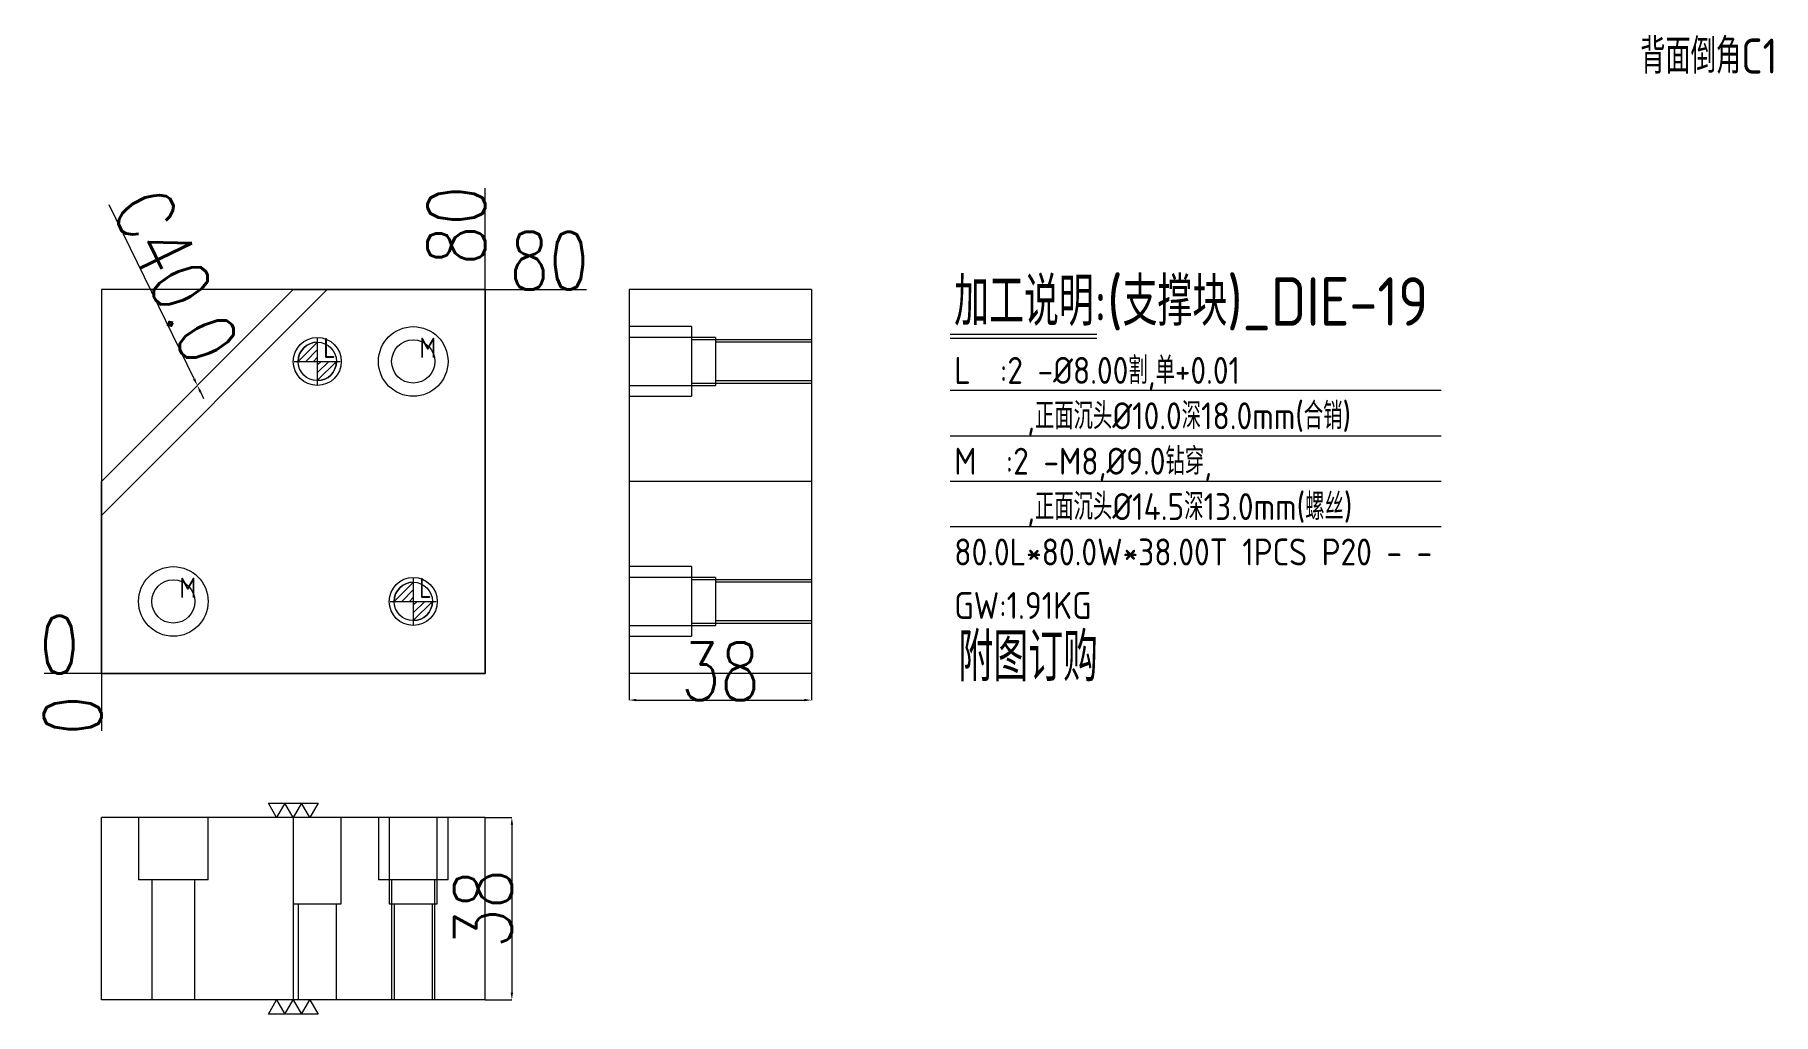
# Model space of a CAD drawing. Header units: millimetres. Extents: x -9461 to -9099, y 61303 to 61507.
import ezdxf

# ---------------------------------------------------------------- set-up
doc = ezdxf.new("R2010")
doc.units = ezdxf.units.MM
doc.linetypes.add('DASHED', pattern=[0])
for name, color, linetype, lineweight in [('DIE', 20, 'Continuous', 20), ('DIE_W', 1, 'Continuous', 20), ('DIM', 4, 'Continuous', 20)]:
    doc.layers.add(name, color=color, linetype=linetype, lineweight=lineweight)
doc.styles.add('gbenor', font='gbenor.shx', dxfattribs={"bigfont": 'gbcbig.shx'})
doc.styles.add('TXT', font='txt.shx', dxfattribs={"width": 0.8, "bigfont": 'ctxt.shx'})
doc.dimstyles.new('零件', dxfattribs={"dimscale": 1.5, "dimtxt": 8, "dimasz": 1, "dimexe": 0, "dimexo": 0, "dimgap": 0, "dimtad": 1, "dimtxsty": 'TXT', "dimcen": 0, "dimclrd": 252, "dimclre": 252, "dimclrt": 4, "dimazin": 3, "dimtp": 0.001, "dimtm": 0.001, "dimtfac": 1, "dimtmove": 0, "dimatfit": 3, "dimlwd": 5, "dimlwe": 5})

# ---------------------------------------------------------------- blocks, each defined once
blk = doc.blocks.new('*D1109')
at = {"layer": 'Defpoints', "color": 0}
for p in [(-9367.201886698705, 61454.28520210418), (-9361.651886698703, 61454.28520210418), (-9447.201886698705, 61374.28520210418)]:
    blk.add_point(p, dxfattribs=at)
at = {"layer": 'DIM', "color": 252, "lineweight": 5}
blk.add_line((-9367.201886698705, 61454.28520210418), (-9346.109029555846, 61454.28520210418), dxfattribs=at)
at = {"layer": 'DIM', "color": 4, "lineweight": 5, "insert": (-9353.880458127274, 61460.28520210418), "char_height": 12, "attachment_point": 5, "style": 'TXT'}
blk.add_mtext('80', dxfattribs=at)
blk = doc.blocks.new('*D1110')
at = {"layer": 'Defpoints', "color": 0}
for p in [(-9452.751886698708, 61374.28520210418), (-9447.201886698705, 61374.28520210418), (-9447.201886698705, 61374.28520210418)]:
    blk.add_point(p, dxfattribs=at)
at = {"layer": 'DIM', "color": 252, "lineweight": 5}
blk.add_line((-9447.201886698705, 61374.28520210418), (-9459.15188669871, 61374.28520210418), dxfattribs=at)
at = {"layer": 'DIM', "color": 4, "lineweight": 5, "insert": (-9455.95188669871, 61380.28520210418), "char_height": 12, "attachment_point": 5, "style": 'TXT'}
blk.add_mtext('0', dxfattribs=at)
blk = doc.blocks.new('*D1111')
at = {"layer": 'Defpoints', "color": 0}
for p in [(-9447.201886698705, 61374.28520210418), (-9447.201886698705, 61374.28520210418), (-9447.201886698705, 61368.73520210418)]:
    blk.add_point(p, dxfattribs=at)
at = {"layer": 'DIM', "color": 252, "lineweight": 5}
blk.add_line((-9447.201886698698, 61374.28520210419), (-9447.201886698698, 61362.33520210418), dxfattribs=at)
at = {"layer": 'DIM', "color": 4, "lineweight": 5, "insert": (-9453.201886698705, 61365.53520210417), "char_height": 12, "attachment_point": 5, "rotation": 90, "style": 'TXT'}
blk.add_mtext('0', dxfattribs=at)
blk = doc.blocks.new('*D1112')
at = {"layer": 'Defpoints', "color": 0}
for p in [(-9367.201886698705, 61459.83520210419), (-9367.201886698705, 61454.28520210418), (-9447.201886698705, 61374.28520210418)]:
    blk.add_point(p, dxfattribs=at)
at = {"layer": 'DIM', "color": 252, "lineweight": 5}
blk.add_line((-9367.201886698705, 61454.28520210419), (-9367.201886698705, 61475.37805924704), dxfattribs=at)
at = {"layer": 'DIM', "color": 4, "lineweight": 5, "insert": (-9373.201886698705, 61467.6066306756), "char_height": 12, "attachment_point": 5, "rotation": 90, "style": 'TXT'}
blk.add_mtext('80', dxfattribs=at)
blk = doc.blocks.new('*D1113')
at = {"layer": 'Defpoints', "color": 0}
for p in [(-9367.201886698705, 61344.28520210418), (-9367.201886698705, 61306.28520210418), (-9361.651886698703, 61306.28520210418)]:
    blk.add_point(p, dxfattribs=at)
at = {"layer": 'DIM', "color": 252, "lineweight": 5}
for p, q in [((-9367.201886698705, 61344.28520210418), (-9361.651886698703, 61344.28520210418)), ((-9361.651886698703, 61342.78520210418), (-9361.651886698703, 61307.78520210418)), ((-9367.201886698705, 61306.28520210418), (-9361.651886698703, 61306.28520210418))]:
    blk.add_line(p, q, dxfattribs=at)
at = {"layer": 'DIM', "color": 252}
for points in [[(-9361.401886698703, 61342.78520210418), (-9361.901886698703, 61342.78520210418), (-9361.651886698703, 61344.28520210418)], [(-9361.901886698703, 61307.78520210418), (-9361.401886698703, 61307.78520210418), (-9361.651886698703, 61306.28520210418)]]:
    blk.add_solid(points, dxfattribs=at)
at = {"layer": 'DIM', "color": 4, "lineweight": 5, "insert": (-9367.651886698703, 61325.28520210418), "char_height": 12, "attachment_point": 5, "rotation": 90, "style": 'TXT'}
blk.add_mtext('38', dxfattribs=at)
blk = doc.blocks.new('*D1114')
at = {"layer": 'Defpoints', "color": 0}
for p in [(-9337.201886698705, 61374.28520210418), (-9299.201886698705, 61374.28520210418), (-9299.201886698705, 61368.73520210418)]:
    blk.add_point(p, dxfattribs=at)
at = {"layer": 'DIM', "color": 252, "lineweight": 5}
for p, q in [((-9337.201886698705, 61374.28520210418), (-9337.201886698705, 61368.73520210418)), ((-9299.201886698705, 61374.28520210418), (-9299.201886698705, 61368.73520210418)), ((-9335.701886698705, 61368.73520210418), (-9300.701886698705, 61368.73520210418))]:
    blk.add_line(p, q, dxfattribs=at)
at = {"layer": 'DIM', "color": 252}
for points in [[(-9335.701886698705, 61368.98520210418), (-9335.701886698705, 61368.48520210418), (-9337.201886698705, 61368.73520210418)], [(-9300.701886698705, 61368.48520210418), (-9300.701886698705, 61368.98520210418), (-9299.201886698705, 61368.73520210418)]]:
    blk.add_solid(points, dxfattribs=at)
at = {"layer": 'DIM', "color": 4, "lineweight": 5, "insert": (-9318.201886698705, 61374.73520210418), "char_height": 12, "attachment_point": 5, "style": 'TXT'}
blk.add_mtext('38', dxfattribs=at)
blk = doc.blocks.new('pg_hx_L0')
at = {"color": 230}
for p, q in [((-0.499992738626716, -0.0026946837586053), (0, 0.4972980548681107)), ((0, 0.5999999999999943), (0, -0.5999999999999943)), ((-0.5999999999999943, 0), (0.5999999999999943, 0)), ((-0.2999999999999972, 0), (0, 0.2999999999999972)), ((-0.0999999999999943, 0), (0, 0.0999999999999943)), ((0.499992738626716, 0.0026946837586053), (0, -0.4972980548681107)), ((0.0999999999999943, 0), (0, -0.0999999999999943)), ((0.2999999999999972, 0), (0, -0.2999999999999972))]:
    blk.add_line(p, q, dxfattribs=at)
for start, end in [(90, 180), (270, 0)]:
    blk.add_arc((0, 0), 0.5000000000000003, start, end, dxfattribs=at)
blk = doc.blocks.new('pg_hx_LLL0')
blk.add_blockref('pg_hx_L0', (0, 0))
blk = doc.blocks.new('*D1115')
at = {"layer": 'Defpoints', "color": 0}
for p in [(-9427.20232556394, 61434.28610065707), (-9427.20144783349, 61434.28430355122)]:
    blk.add_point(p, dxfattribs=at)
at = {"layer": 'DIE', "color": 252, "linetype": 'Continuous', "lineweight": 5}
for p, q in [((-9427.86062338746, 61435.63393001405), (-9445.571969591665, 61471.89695795197)), ((-9427.20144783349, 61434.28430355122), (-9427.20232556394, 61434.28610065707)), ((-9426.54315000997, 61432.93647419423), (-9425.88485218645, 61431.58864483725))]:
    blk.add_line(p, q, dxfattribs=at)
at = {"layer": 'DIE', "color": 252}
for points in [[(-9428.085261613624, 61435.52421371013), (-9427.635985161296, 61435.74364631798), (-9427.20232556394, 61434.28610065707)], [(-9426.318511783806, 61433.04619049816), (-9426.767788236133, 61432.82675789031), (-9427.20144783349, 61434.28430355122)]]:
    blk.add_solid(points, dxfattribs=at)
at = {"layer": 'DIE', "color": 4, "lineweight": 5, "insert": (-9431.654127973383, 61457.07254995558), "char_height": 12, "attachment_point": 5, "rotation": 296.03149982976913, "style": 'TXT'}
blk.add_mtext('C40.0', dxfattribs=at)

msp = doc.modelspace()

# ---------------------------------------------------------------- linework, layer by layer
at = {"layer": 'DIE', "color": 2, "linetype": 'Continuous', "lineweight": 5}
for p, q in [((-9447.201886698705, 61407.21413429232), (-9400.13081888684, 61454.28520210418)), ((-9367.201886698705, 61454.28520210418), (-9367.201886698705, 61374.28520210418)), ((-9337.201886698705, 61454.28520210418), (-9337.201886698705, 61374.28520210418)), ((-9367.201886698705, 61374.28520210418), (-9447.201886698705, 61374.28520210418)), ((-9367.201886698705, 61344.28520210418), (-9447.201886698705, 61344.28520210418))]:
    msp.add_line(p, q, dxfattribs=at)
at = {"layer": 'DIE', "color": 56, "linetype": 'Continuous', "lineweight": 5}
for p, q in [((-9299.201886698705, 61454.28520210418), (-9337.201886698705, 61454.28520210418)), ((-9299.201886698705, 61454.28520210418), (-9299.201886698705, 61374.28520210418)), ((-9299.201886698705, 61374.28520210418), (-9337.201886698705, 61374.28520210418)), ((-9447.201886698705, 61306.28520210418), (-9447.201886698705, 61344.28520210418)), ((-9367.201886698705, 61306.28520210418), (-9367.201886698705, 61344.28520210418)), ((-9367.201886698705, 61306.28520210418), (-9447.201886698705, 61306.28520210418))]:
    msp.add_line(p, q, dxfattribs=at)
at = {"layer": 'DIE', "color": 31, "linetype": 'DASHED', "lineweight": 5, "ltscale": 0.244347957500004}
for p, q in [((-9324.201886698705, 61446.53520210418), (-9337.201886698705, 61446.53520210418)), ((-9324.201886698705, 61446.53520210418), (-9324.201886698705, 61432.03520210418)), ((-9319.201886698705, 61444.28520210418), (-9337.201886698705, 61444.28520210418)), ((-9299.201886698705, 61443.78870210418), (-9324.201886698705, 61443.78870210418)), ((-9319.201886698705, 61444.28520210418), (-9319.201886698705, 61434.28520210418)), ((-9337.201886698705, 61434.28520210418), (-9319.201886698705, 61434.28520210418)), ((-9324.201886698705, 61434.78170210418), (-9299.201886698705, 61434.78170210418)), ((-9337.201886698705, 61432.03520210418), (-9324.201886698705, 61432.03520210418)), ((-9324.201886698705, 61396.53520210418), (-9337.201886698705, 61396.53520210418)), ((-9319.201886698705, 61394.28520210418), (-9337.201886698705, 61394.28520210418)), ((-9324.201886698705, 61396.53520210418), (-9324.201886698705, 61382.03520210418)), ((-9319.201886698705, 61394.28520210418), (-9319.201886698705, 61384.28520210418)), ((-9299.201886698705, 61393.78870210418), (-9324.201886698705, 61393.78870210418)), ((-9337.201886698705, 61384.28520210418), (-9319.201886698705, 61384.28520210418)), ((-9324.201886698705, 61384.78170210418), (-9299.201886698705, 61384.78170210418)), ((-9337.201886698705, 61382.03520210418), (-9324.201886698705, 61382.03520210418)), ((-9439.451886698705, 61344.28520210418), (-9439.451886698705, 61331.28520210418)), ((-9424.951886698705, 61331.28520210418), (-9424.951886698705, 61344.28520210418)), ((-9407.201886698705, 61344.28520210418), (-9407.201886698705, 61326.28520210418)), ((-9397.201886698705, 61326.28520210418), (-9397.201886698705, 61344.28520210418)), ((-9389.451886698705, 61344.28520210418), (-9389.451886698705, 61331.28520210418)), ((-9387.201886698705, 61344.28520210418), (-9387.201886698705, 61326.28520210418)), ((-9377.201886698705, 61326.28520210418), (-9377.201886698705, 61344.28520210418)), ((-9374.951886698705, 61331.28520210418), (-9374.951886698705, 61344.28520210418)), ((-9424.951886698705, 61331.28520210418), (-9439.451886698705, 61331.28520210418)), ((-9436.705386698704, 61331.28520210418), (-9436.705386698704, 61306.28520210418)), ((-9427.698386698707, 61306.28520210418), (-9427.698386698707, 61331.28520210418)), ((-9374.951886698705, 61331.28520210418), (-9389.451886698705, 61331.28520210418)), ((-9386.705386698704, 61331.28520210418), (-9386.705386698704, 61306.28520210418)), ((-9377.698386698707, 61306.28520210418), (-9377.698386698707, 61331.28520210418)), ((-9407.201886698705, 61326.28520210418), (-9397.201886698705, 61326.28520210418)), ((-9387.201886698705, 61326.28520210418), (-9377.201886698705, 61326.28520210418))]:
    msp.add_line(p, q, dxfattribs=at)
at = {"layer": 'DIE', "color": 56, "linetype": 'DASHED', "lineweight": 5, "ltscale": 0.244347957500004}
for p, q in [((-9299.201886698705, 61414.28520210418), (-9337.201886698705, 61414.28520210418)), ((-9407.201886698705, 61326.28507710418), (-9407.201886698705, 61306.28520210418))]:
    msp.add_line(p, q, dxfattribs=at)
at = {"layer": 'DIE', "color": 2, "linetype": 'Continuous', "lineweight": 5}
msp.add_lwpolyline([(-9447.201886698705, 61374.28520210418), (-9447.201886698705, 61414.28520210418), (-9407.201886698705, 61454.28520210418), (-9367.201886698705, 61454.28520210418)], dxfattribs=at)
at = {"layer": 'DIE', "linetype": 'Continuous', "lineweight": 5}
for points in [[(-9402.005734276001, 61347.28520210418), (-9403.73778508357, 61344.28520210418), (-9405.469835891137, 61347.28520210418), (-9407.201886698705, 61344.28520210418), (-9408.933937506274, 61347.28520210418), (-9410.665988313842, 61344.28520210418), (-9412.39803912141, 61347.28520210418), (-9402.005734276001, 61347.28520210418)], [(-9412.39803912141, 61303.28520210418), (-9410.665988313842, 61306.28520210418), (-9408.933937506274, 61303.28520210418), (-9407.201886698705, 61306.28520210418), (-9405.469835891137, 61303.28520210418), (-9403.73778508357, 61306.28520210418), (-9402.005734276001, 61303.28520210418), (-9412.39803912141, 61303.28520210418)]]:
    msp.add_lwpolyline(points, close=True, dxfattribs=at)
at = {"layer": 'DIE', "color": 2, "linetype": 'Continuous', "lineweight": 5}
for centre, radius in [((-9382.201886698705, 61439.28520210418), 7.25), ((-9402.201886698705, 61439.28520210418), 5), ((-9432.201886698705, 61389.28520210418), 7.25), ((-9382.201886698705, 61389.28520210418), 5)]:
    msp.add_circle(centre, radius, dxfattribs=at)
at = {"layer": 'DIE', "color": 42, "linetype": 'Continuous', "lineweight": 5}
for centre in [(-9382.201886698705, 61439.28520210418), (-9432.201886698705, 61389.28520210418)]:
    msp.add_circle(centre, 4.5035, dxfattribs=at)
at = {"layer": 'DIE_W', "color": 1, "linetype": 'DASHED', "lineweight": 5, "ltscale": 0.244347957500004}
for p, q in [((-9299.201886698705, 61443.28530210418), (-9319.201886698705, 61443.28530210418)), ((-9319.201886698705, 61435.28510210419), (-9299.201886698705, 61435.28510210419)), ((-9299.201886698705, 61393.28530210418), (-9319.201886698705, 61393.28530210418)), ((-9319.201886698705, 61385.28510210419), (-9299.201886698705, 61385.28510210419)), ((-9406.201986698703, 61326.28520210418), (-9406.201986698703, 61306.28520210418)), ((-9398.201786698708, 61306.28520210418), (-9398.201786698708, 61326.28520210418)), ((-9386.201986698703, 61326.28520210418), (-9386.201986698703, 61306.28520210418)), ((-9378.201786698708, 61306.28520210418), (-9378.201786698708, 61326.28520210418))]:
    msp.add_line(p, q, dxfattribs=at)
at = {"layer": 'DIE_W', "color": 1, "linetype": 'Continuous', "lineweight": 5}
for centre in [(-9402.201886698705, 61439.28520210418), (-9382.201886698705, 61389.28520210418)]:
    msp.add_circle(centre, 4.0001, dxfattribs=at)
at = {"layer": 'DIM', "color": 8, "linetype": 'Continuous', "lineweight": 5}
for p, q in [((-9270.298076698702, 61444.98234510418), (-9239.755676698704, 61444.98234510418)), ((-9270.298076698702, 61444.13663110418), (-9239.755676698704, 61444.13663110418)), ((-9270.298076698702, 61433.26996410418), (-9168.000476698704, 61433.26996410418)), ((-9270.298076698702, 61423.81282110419), (-9168.000476698704, 61423.81282110419)), ((-9270.298076698702, 61414.35567810418), (-9168.000476698704, 61414.35567810418)), ((-9270.298076698702, 61404.89853510418), (-9168.000476698704, 61404.89853510418))]:
    msp.add_line(p, q, dxfattribs=at)
at = {"layer": 'DIM', "color": 252, "linetype": 'DASHED', "lineweight": 5, "ltscale": 0.244347957500004}
msp.add_lwpolyline([(-9447.201886698705, 61374.28520210418), (-9367.201886698705, 61374.28520210418), (-9367.201886698705, 61454.28520210418), (-9447.201886698705, 61454.28520210418)], close=True, dxfattribs=at)

# ---------------------------------------------------------------- block references
at = {"layer": 'DIE', "lineweight": 5, "ltscale": 0.244347957500004, "xscale": 8, "yscale": 8, "zscale": 8}
for p in [(-9402.201886698705, 61439.28520210418), (-9382.201886698705, 61389.28520210418)]:
    msp.add_blockref('pg_hx_LLL0', p, dxfattribs=at)

# ---------------------------------------------------------------- texts
at = {"layer": 'DIM', "color": 6, "lineweight": 5, "style": 'gbenor'}
msp.add_text('背面倒角C1', height=7.3, dxfattribs=at).set_placement((-9126.498460457024, 61499.25961728741))
at = {"layer": 'DIM', "color": 4, "lineweight": 5, "style": 'gbenor'}
for s, height, p in [('加工说明:(支撑块)_DIE-19', 10.1, (-9269.478094088408, 61446.72955277086)), ('L', 4.2, (-9400.961886698708, 61440.01355343751)), ('M', 4.2, (-9380.916886698702, 61440.03605343751)), ('     ,正面沉头%%c10.0深18.0mm(合销)', 5.6, (-9269.458076698706, 61425.15837377085)), ('M  :2 -M8,%%c9.0钻穿,', 5.6, (-9269.458076698706, 61415.70123077085)), ('     ,正面沉头%%C14.5深13.0mm(螺丝)', 5.6, (-9269.458076698706, 61406.24408777086)), ('80.0L*80.0W*38.00T 1PCS P20 - -', 5.6, (-9269.458076698706, 61396.78694477085)), ('M', 4.2, (-9430.916886698702, 61390.03605343751)), ('L', 4.2, (-9380.961886698708, 61390.01355343751)), ('GW:1.91KG', 5.6, (-9269.458076698706, 61385.63837377085))]:
    msp.add_text(s, height=height, dxfattribs=at).set_placement(p)
at = {"layer": 'DIM', "color": 1, "lineweight": 5, "style": 'gbenor'}
msp.add_text('L  :2 -%%c8.00割,单+0.01', height=5.6, dxfattribs=at).set_placement((-9269.458076698706, 61434.61551677086))
at = {"layer": 'DIM', "color": 21, "lineweight": 5, "style": 'gbenor'}
msp.add_text('附图订购', height=10.1, dxfattribs=at).set_placement((-9268.5930609403, 61372.66050477085))

# ---------------------------------------------------------------- dimensions: what is measured, and where the dimension line sits
at = {"layer": 'DIE', "linetype": 'Continuous', "lineweight": 5}
dim = msp.add_diameter_dim_2p(p1=(-9427.20144783349, 61434.28430355122), p2=(-9427.20232556394, 61434.28610065707), text='C40.0', dimstyle='零件', dxfattribs=at)
dim.commit()
dim.dimension.update_dxf_attribs({"geometry": '*D1115', "text_midpoint": (-9437.045445401322, 61454.4393586615), "dimtype": 163})
at = {"layer": 'DIM', "lineweight": 5}
for feature_location, offset, dtype, picture, middle in [((-9367.201886698705, 61454.28520210418), (0, 5.55000000000291), 1, '*D1112', (-9373.201886698705, 61467.6066306756)), ((-9367.201886698705, 61454.28520210418), (5.55000000000291, 0), 0, '*D1109', (-9353.880458127274, 61460.28520210418)), ((-9447.201886698705, 61374.28520210418), (-5.55000000000291, 0), 0, '*D1110', (-9455.95188669871, 61380.28520210418)), ((-9447.201886698705, 61374.28520210418), (0, -5.55000000000291), 1, '*D1111', (-9453.201886698705, 61365.53520210417))]:
    dim = msp.add_ordinate_dim(feature_location=feature_location, offset=offset, dtype=dtype, origin=(-9447.201886698705, 61374.28520210418), dimstyle='零件', dxfattribs=at)
    dim.commit()
    dim.dimension.update_dxf_attribs({"geometry": picture, "text_midpoint": middle})
dim = msp.add_linear_dim(base=(-9299.201886698705, 61368.73520210418), p1=(-9337.201886698705, 61374.28520210418), p2=(-9299.201886698705, 61374.28520210418), dimstyle='零件', dxfattribs=at)
dim.commit()
dim.dimension.update_dxf_attribs({"geometry": '*D1114', "text_midpoint": (-9318.201886698705, 61374.73520210418)})
dim = msp.add_linear_dim(base=(-9361.651886698703, 61306.28520210418), p1=(-9367.201886698705, 61344.28520210418), p2=(-9367.201886698705, 61306.28520210418), angle=90, dimstyle='零件', dxfattribs=at)
dim.commit()
dim.dimension.update_dxf_attribs({"geometry": '*D1113', "text_midpoint": (-9367.651886698703, 61325.28520210418)})

doc.saveas('drawing.dxf')
